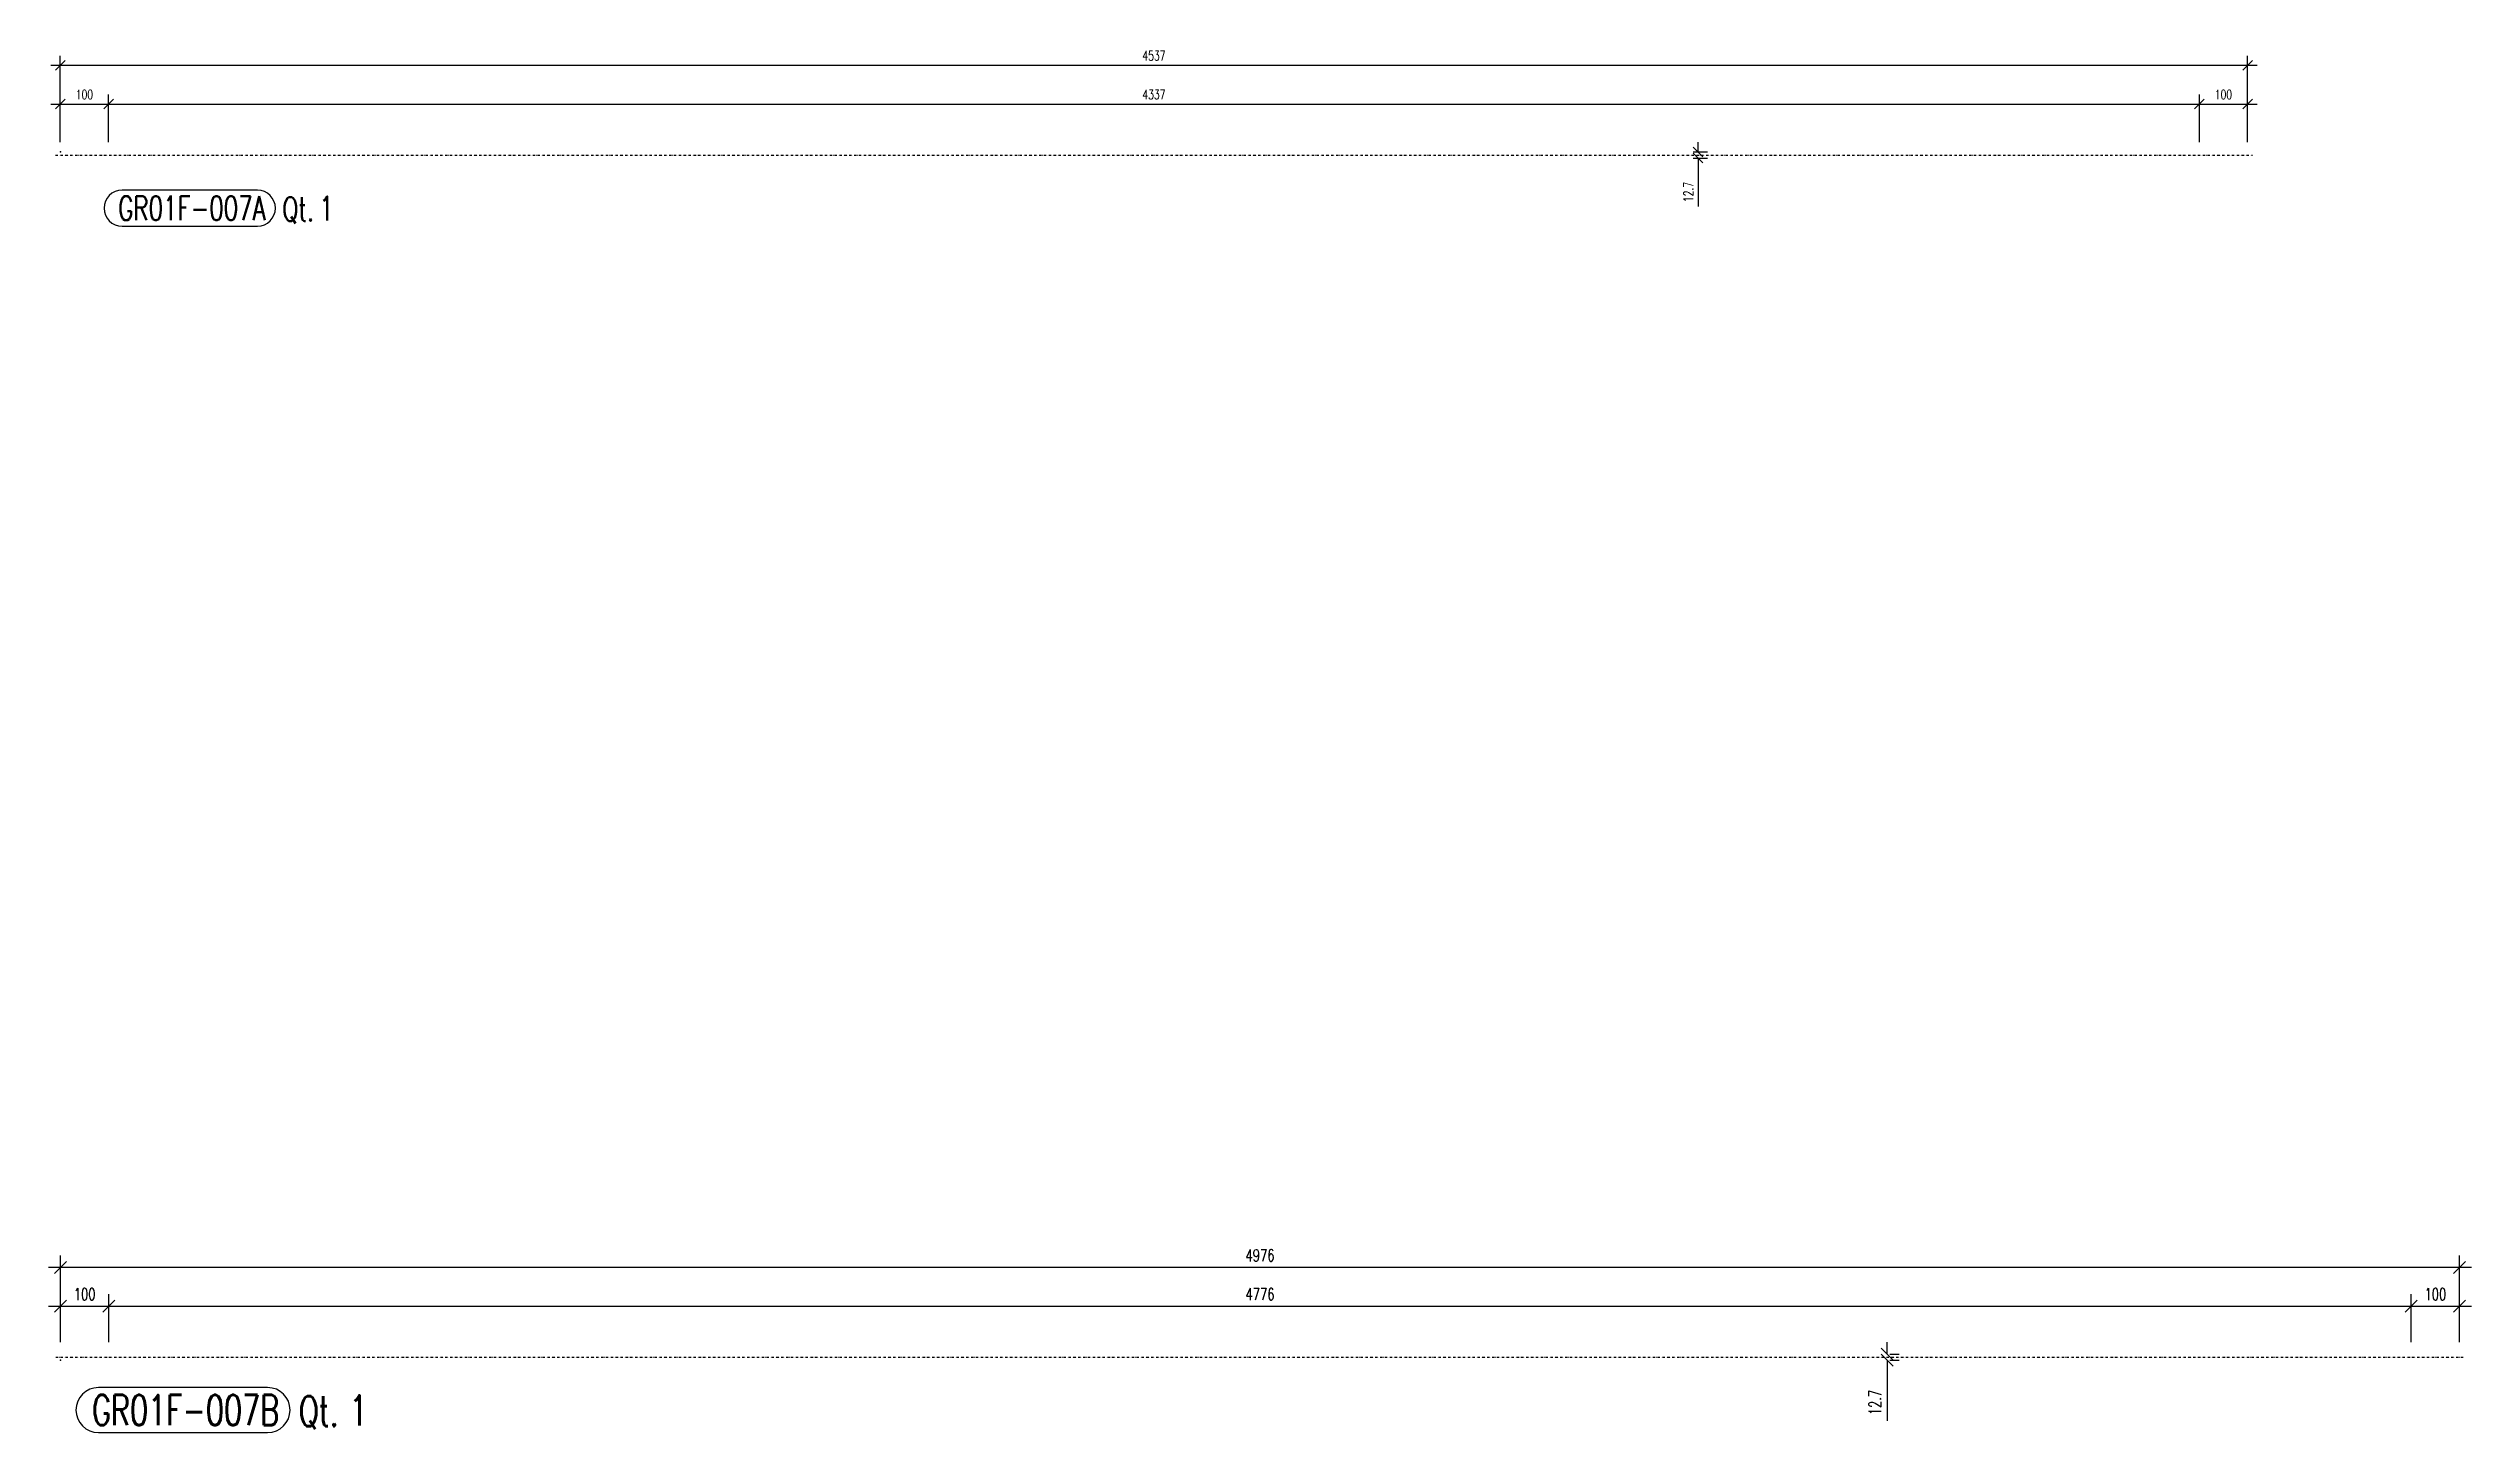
# Model space of a CAD drawing. Extents: x 1190 to 6217, y 6561 to 9433.
import ezdxf
from ezdxf.enums import TextEntityAlignment as Align

# ---------------------------------------------------------------- set-up
doc = ezdxf.new("R2010")
doc.units = 0
doc.header["$LTSCALE"] = 10
doc.header["$MEASUREMENT"] = 0
doc.linetypes.add('DASHDOT', pattern=[1, 0.5, -0.25, 0, -0.25])
doc.linetypes.add('HIDDEN', pattern=[0.375, 0.25, -0.125])
doc.layers.get('0').update_dxf_attribs({"linetype": 'CONTINUOUS'})
doc.layers.get('Defpoints').update_dxf_attribs({"linetype": 'CONTINUOUS'})
for name, color, linetype in [('A', 2, 'DASHDOT'), ('G', 3, 'CONTINUOUS'), ('MARK_QTA', 4, 'CONTINUOUS'), ('MARK_SLOT', 6, 'CONTINUOUS'), ('TR', 6, 'HIDDEN')]:
    doc.layers.add(name, color=color, linetype=linetype)
doc.styles.add('MARK', font='ROMANS', dxfattribs={"width": 0.7})
doc.styles.add('ROMANS', font='romans.shx', dxfattribs={"width": 0.7})
doc.dimstyles.new('1-10', dxfattribs={"dimscale": 10, "dimtxt": 2, "dimasz": 2, "dimexe": 2, "dimexo": 2, "dimgap": 1, "dimtad": 1, "dimdec": 0, "dimzin": 0, "dimdsep": 46, "dimtxsty": 'ROMANS', "dimblk": 'OBLIQUE', "dimcen": 0, "dimdle": 2, "dimclrd": 1, "dimclre": 1, "dimclrt": 4, "dimadec": 0, "dimazin": 0, "dimtfac": 1, "dimtdec": 0, "dimtofl": 0, "dimtmove": 0, "dimatfit": 3, "dimfxl": 1, "dimtfill": 1, "dimtolj": 1, "dimtzin": 0, "dimarcsym": 0})
doc.dimstyles.new('1-12.5', dxfattribs={"dimscale": 12.5, "dimtxt": 2, "dimasz": 2, "dimexe": 2, "dimexo": 2, "dimgap": 1, "dimtad": 1, "dimdec": 0, "dimzin": 0, "dimdsep": 46, "dimtxsty": 'ROMANS', "dimblk": 'OBLIQUE', "dimcen": 0, "dimdle": 2, "dimclrd": 1, "dimclre": 1, "dimclrt": 4, "dimadec": 0, "dimazin": 0, "dimtfac": 1, "dimtdec": 0, "dimtofl": 0, "dimtmove": 0, "dimatfit": 3, "dimfxl": 1, "dimtfill": 1, "dimtolj": 1, "dimtzin": 0, "dimarcsym": 0})

# ---------------------------------------------------------------- blocks, each defined once
blk = doc.blocks.new('M8_PRO')
at = {"layer": 'MARK_SLOT'}
blk.add_lwpolyline([(3.73, 7.47, 1), (3.73, 0), (31.8, 0, 1), (31.8, 7.47)], format="xyb", close=True, dxfattribs=at)
at = {"style": 'MARK', "width": 0.7, "flags": 1}
for tag, p in [('TRA_PEZ', (-2.51, 11.92)), ('TIP_PEZ', (-2.51, 9.24)), ('SUN_LIS', (-2.51, 10.85)), ('PUN_LIS', (-2.51, 11.39)), ('DES_PEZ', (-2.51, 10.31)), ('NOT_PEZ', (-2.51, 9.78)), ('ING_PEZ', (-2.51, 8.71)), ('MCL_PEZ', (-2.51, 8.17)), ('COD_PEZ', (-2.51, 7.64)), ('COS_PEZ', (-2.51, 7.1)), ('DIM_PRO', (-2.51, 6.57))]:
    blk.add_attdef(tag, p, '', height=0.35, dxfattribs=at)
at = {"style": 'MARK', "width": 0.7}
blk.add_attdef('MAR_PEZ', text='', height=5, dxfattribs=at).set_placement((13.59, 3.73), align=Align.MIDDLE)
at = {"layer": 'MARK_QTA', "style": 'MARK', "width": 0.7}
blk.add_text('Qt.', height=5, dxfattribs=at).set_placement((40.29, 3.31), align=Align.MIDDLE)
blk.add_attdef('QTA_PEZ', (44.48, 1.18), '', height=5, dxfattribs=at)
blk = doc.blocks.new('_OBLIQUE')
at = {"color": 0, "linetype": 'ByBlock'}
blk.add_line((-0.5, -0.5), (0.5, 0.5), dxfattribs=at)
blk = doc.blocks.new('*D27')
at = {"color": 1, "lineweight": -2, "transparency": 16777216}
for p, q in [((1194.7, 9317), (1334.7, 9317)), ((1214.7, 9237.8), (1214.7, 9337)), ((1314.7, 9237.8), (1314.7, 9337))]:
    blk.add_line(p, q, dxfattribs=at)
at = {"layer": 'Defpoints', "color": 0, "transparency": 16777216}
for p in [(1314.7, 9317), (1214.7, 9217.8), (1314.7, 9217.8)]:
    blk.add_point(p, dxfattribs=at)
at = {"color": 1, "lineweight": -2, "transparency": 16777216, "xscale": 20, "yscale": 20, "zscale": 20, "rotation": 180}
blk.add_blockref('_OBLIQUE', (1214.7, 9317), dxfattribs=at)
at = {"color": 1, "lineweight": -2, "transparency": 16777216, "xscale": 20, "yscale": 20, "zscale": 20}
blk.add_blockref('_OBLIQUE', (1314.7, 9317), dxfattribs=at)
at = {"color": 4, "transparency": 16777216, "insert": (1264.7, 9337), "char_height": 20, "attachment_point": 5, "style": 'ROMANS', "bg_fill": 3, "box_fill_scale": 1.25, "bg_fill_color": 256, "bg_fill_true_color": 13158600, "bg_fill_transparency": 0}
blk.add_mtext('\\A1;100', dxfattribs=at)
blk = doc.blocks.new('*D28')
at = {"color": 1, "lineweight": -2, "transparency": 16777216}
for p, q in [((1294.7, 9317), (5671.9, 9317)), ((1314.7, 9237.8), (1314.7, 9337)), ((5651.9, 9237.8), (5651.9, 9337))]:
    blk.add_line(p, q, dxfattribs=at)
at = {"layer": 'Defpoints', "color": 0, "transparency": 16777216}
for p in [(5651.9, 9317), (1314.7, 9217.8), (5651.9, 9217.8)]:
    blk.add_point(p, dxfattribs=at)
at = {"color": 1, "lineweight": -2, "transparency": 16777216, "xscale": 20, "yscale": 20, "zscale": 20, "rotation": 180}
blk.add_blockref('_OBLIQUE', (1314.7, 9317), dxfattribs=at)
at = {"color": 1, "lineweight": -2, "transparency": 16777216, "xscale": 20, "yscale": 20, "zscale": 20}
blk.add_blockref('_OBLIQUE', (5651.9, 9317), dxfattribs=at)
at = {"color": 4, "transparency": 16777216, "insert": (3483.3, 9337), "char_height": 20, "attachment_point": 5, "style": 'ROMANS', "bg_fill": 3, "box_fill_scale": 1.25, "bg_fill_color": 256, "bg_fill_true_color": 13158600, "bg_fill_transparency": 0}
blk.add_mtext('\\A1;4337', dxfattribs=at)
blk = doc.blocks.new('*D29')
at = {"color": 1, "lineweight": -2, "transparency": 16777216}
for p, q in [((5631.9, 9317), (5771.9, 9317)), ((5651.9, 9237.8), (5651.9, 9337)), ((5751.9, 9237.8), (5751.9, 9337))]:
    blk.add_line(p, q, dxfattribs=at)
at = {"layer": 'Defpoints', "color": 0, "transparency": 16777216}
for p in [(5751.9, 9317), (5651.9, 9217.8), (5751.9, 9217.8)]:
    blk.add_point(p, dxfattribs=at)
at = {"color": 1, "lineweight": -2, "transparency": 16777216, "xscale": 20, "yscale": 20, "zscale": 20, "rotation": 180}
blk.add_blockref('_OBLIQUE', (5651.9, 9317), dxfattribs=at)
at = {"color": 1, "lineweight": -2, "transparency": 16777216, "xscale": 20, "yscale": 20, "zscale": 20}
blk.add_blockref('_OBLIQUE', (5751.9, 9317), dxfattribs=at)
at = {"color": 4, "transparency": 16777216, "insert": (5701.9, 9337), "char_height": 20, "attachment_point": 5, "style": 'ROMANS', "bg_fill": 3, "box_fill_scale": 1.25, "bg_fill_color": 256, "bg_fill_true_color": 13158600, "bg_fill_transparency": 0}
blk.add_mtext('\\A1;100', dxfattribs=at)
blk = doc.blocks.new('*D30')
at = {"color": 1, "lineweight": -2, "transparency": 16777216}
for p, q in [((1214.7, 9237.8), (1214.7, 9417.5)), ((5751.9, 9237.8), (5751.9, 9417.5)), ((5771.9, 9397.5), (1194.7, 9397.5))]:
    blk.add_line(p, q, dxfattribs=at)
at = {"layer": 'Defpoints', "color": 0, "transparency": 16777216}
for p in [(1214.7, 9397.5), (1214.7, 9217.8), (5751.9, 9217.8)]:
    blk.add_point(p, dxfattribs=at)
at = {"color": 1, "lineweight": -2, "transparency": 16777216, "xscale": 20, "yscale": 20, "zscale": 20, "rotation": 180}
blk.add_blockref('_OBLIQUE', (1214.7, 9397.5), dxfattribs=at)
at = {"color": 1, "lineweight": -2, "transparency": 16777216, "xscale": 20, "yscale": 20, "zscale": 20}
blk.add_blockref('_OBLIQUE', (5751.9, 9397.5), dxfattribs=at)
at = {"color": 4, "transparency": 16777216, "insert": (3483.3, 9417.5), "char_height": 20, "attachment_point": 5, "style": 'ROMANS', "bg_fill": 3, "box_fill_scale": 1.25, "bg_fill_color": 256, "bg_fill_true_color": 13158600, "bg_fill_transparency": 0}
blk.add_mtext('\\A1;4537', dxfattribs=at)
blk = doc.blocks.new('*D31')
at = {"color": 1, "lineweight": -2, "transparency": 16777216}
for p, q in [((1215.1, 6748.5), (1215.1, 6847.8)), ((1315.1, 6748.5), (1315.1, 6847.8)), ((1190.1, 6822.8), (1340.1, 6822.8))]:
    blk.add_line(p, q, dxfattribs=at)
at = {"layer": 'Defpoints', "color": 0, "transparency": 16777216}
for p in [(1215.1, 6723.5), (1315.1, 6723.5)]:
    blk.add_point(p, dxfattribs=at)
at = {"color": 1, "lineweight": -2, "transparency": 16777216, "xscale": 25, "yscale": 25, "zscale": 25, "rotation": 180}
blk.add_blockref('_OBLIQUE', (1215.1, 6822.8), dxfattribs=at)
at = {"color": 1, "lineweight": -2, "transparency": 16777216, "xscale": 25, "yscale": 25, "zscale": 25}
blk.add_blockref('_OBLIQUE', (1315.1, 6822.8), dxfattribs=at)
at = {"color": 4, "transparency": 16777216, "insert": (1265.1, 6847.8), "char_height": 25, "attachment_point": 5, "style": 'ROMANS', "bg_fill": 3, "box_fill_scale": 1.25, "bg_fill_color": 256, "bg_fill_true_color": 13158600, "bg_fill_transparency": 0}
blk.add_mtext('\\A1;100', dxfattribs=at)
at = {"layer": 'Defpoints', "color": 0, "transparency": 16777216}
blk.add_point((1315.1, 6822.8), dxfattribs=at)
blk = doc.blocks.new('*D32')
at = {"color": 1, "lineweight": -2, "transparency": 16777216}
for p, q in [((1315.1, 6748.5), (1315.1, 6847.8)), ((6091.5, 6748.5), (6091.5, 6847.8)), ((1290.1, 6822.8), (6116.5, 6822.8))]:
    blk.add_line(p, q, dxfattribs=at)
at = {"layer": 'Defpoints', "color": 0, "transparency": 16777216}
for p in [(6091.5, 6822.8), (1315.1, 6723.5), (6091.5, 6723.5)]:
    blk.add_point(p, dxfattribs=at)
at = {"color": 1, "lineweight": -2, "transparency": 16777216, "xscale": 25, "yscale": 25, "zscale": 25, "rotation": 180}
blk.add_blockref('_OBLIQUE', (1315.1, 6822.8), dxfattribs=at)
at = {"color": 1, "lineweight": -2, "transparency": 16777216, "xscale": 25, "yscale": 25, "zscale": 25}
blk.add_blockref('_OBLIQUE', (6091.5, 6822.8), dxfattribs=at)
at = {"color": 4, "transparency": 16777216, "insert": (3703.3, 6847.8), "char_height": 25, "attachment_point": 5, "style": 'ROMANS', "bg_fill": 3, "box_fill_scale": 1.25, "bg_fill_color": 256, "bg_fill_true_color": 13158600, "bg_fill_transparency": 0}
blk.add_mtext('\\A1;4776', dxfattribs=at)
blk = doc.blocks.new('*D33')
at = {"color": 1, "lineweight": -2, "transparency": 16777216}
for p, q in [((6091.5, 6748.5), (6091.5, 6847.8)), ((6191.5, 6748.5), (6191.5, 6847.8)), ((6066.5, 6822.8), (6216.5, 6822.8))]:
    blk.add_line(p, q, dxfattribs=at)
at = {"layer": 'Defpoints', "color": 0, "transparency": 16777216}
for p in [(6091.5, 6723.5), (6191.5, 6723.5)]:
    blk.add_point(p, dxfattribs=at)
at = {"color": 1, "lineweight": -2, "transparency": 16777216, "xscale": 25, "yscale": 25, "zscale": 25, "rotation": 180}
blk.add_blockref('_OBLIQUE', (6091.5, 6822.8), dxfattribs=at)
at = {"color": 1, "lineweight": -2, "transparency": 16777216, "xscale": 25, "yscale": 25, "zscale": 25}
blk.add_blockref('_OBLIQUE', (6191.5, 6822.8), dxfattribs=at)
at = {"color": 4, "transparency": 16777216, "insert": (6141.5, 6847.8), "char_height": 25, "attachment_point": 5, "style": 'ROMANS', "bg_fill": 3, "box_fill_scale": 1.25, "bg_fill_color": 256, "bg_fill_true_color": 13158600, "bg_fill_transparency": 0}
blk.add_mtext('\\A1;100', dxfattribs=at)
at = {"layer": 'Defpoints', "color": 0, "transparency": 16777216}
blk.add_point((6191.5, 6822.8), dxfattribs=at)
blk = doc.blocks.new('*D34')
at = {"color": 1, "lineweight": -2, "transparency": 16777216}
for p, q in [((6216.5, 6903.3), (1190.1, 6903.3)), ((1215.1, 6748.5), (1215.1, 6928.3)), ((6191.5, 6748.5), (6191.5, 6928.3))]:
    blk.add_line(p, q, dxfattribs=at)
at = {"layer": 'Defpoints', "color": 0, "transparency": 16777216}
for p in [(1215.1, 6903.3), (1215.1, 6723.5), (6191.5, 6723.5)]:
    blk.add_point(p, dxfattribs=at)
at = {"color": 1, "lineweight": -2, "transparency": 16777216, "xscale": 25, "yscale": 25, "zscale": 25, "rotation": 180}
blk.add_blockref('_OBLIQUE', (1215.1, 6903.3), dxfattribs=at)
at = {"color": 1, "lineweight": -2, "transparency": 16777216, "xscale": 25, "yscale": 25, "zscale": 25}
blk.add_blockref('_OBLIQUE', (6191.5, 6903.3), dxfattribs=at)
at = {"color": 4, "transparency": 16777216, "insert": (3703.3, 6928.3), "char_height": 25, "attachment_point": 5, "style": 'ROMANS', "bg_fill": 3, "box_fill_scale": 1.25, "bg_fill_color": 256, "bg_fill_true_color": 13158600, "bg_fill_transparency": 0}
blk.add_mtext('\\A1;4976', dxfattribs=at)
blk = doc.blocks.new('*D35')
at = {"color": 1, "lineweight": -2, "transparency": 16777216}
for p, q in [((4602, 9217.8), (4631.9, 9217.8)), ((4602, 9205.1), (4631.9, 9205.1)), ((4611.9, 9217.8), (4611.9, 9237.8)), ((4611.9, 9205.1), (4611.9, 9104.4))]:
    blk.add_line(p, q, dxfattribs=at)
at = {"layer": 'Defpoints', "color": 0, "transparency": 16777216}
for p in [(4582, 9217.8), (4582, 9205.1), (4611.9, 9205.1)]:
    blk.add_point(p, dxfattribs=at)
at = {"color": 1, "lineweight": -2, "transparency": 16777216, "xscale": 20, "yscale": 20, "zscale": 20}
for p, rotation in [((4611.9, 9217.8), 270), ((4611.9, 9205.1), 90)]:
    blk.add_blockref('_OBLIQUE', p, dxfattribs=dict(at, rotation=rotation))
at = {"color": 4, "transparency": 16777216, "insert": (4591.9, 9134.7), "char_height": 20, "attachment_point": 5, "rotation": 90, "style": 'ROMANS', "bg_fill": 3, "box_fill_scale": 1.25, "bg_fill_color": 256, "bg_fill_true_color": 13158600, "bg_fill_transparency": 0}
blk.add_mtext('\\A1;12.7', dxfattribs=at)
blk = doc.blocks.new('*D36')
at = {"color": 1, "lineweight": -2, "transparency": 16777216}
for p, q in [((5004, 6723.5), (5004, 6748.5)), ((5004, 6710.8), (5004, 6585)), ((5009.5, 6723.5), (5029, 6723.5)), ((5009.5, 6710.8), (5029, 6710.8))]:
    blk.add_line(p, q, dxfattribs=at)
at = {"layer": 'Defpoints', "color": 0, "transparency": 16777216}
for p in [(4984.5, 6723.5), (4984.5, 6710.8), (5004, 6710.8)]:
    blk.add_point(p, dxfattribs=at)
at = {"color": 1, "lineweight": -2, "transparency": 16777216, "xscale": 25, "yscale": 25, "zscale": 25}
for p, rotation in [((5004, 6723.5), 270), ((5004, 6710.8), 90)]:
    blk.add_blockref('_OBLIQUE', p, dxfattribs=dict(at, rotation=rotation))
at = {"color": 4, "transparency": 16777216, "insert": (4979, 6622.9), "char_height": 25, "attachment_point": 5, "rotation": 90, "style": 'ROMANS', "bg_fill": 3, "box_fill_scale": 1.25, "bg_fill_color": 256, "bg_fill_true_color": 13158600, "bg_fill_transparency": 0}
blk.add_mtext('\\A1;12.7', dxfattribs=at)

msp = doc.modelspace()

# ---------------------------------------------------------------- linework, layer by layer
at = {"layer": 'A'}
for p, q in [((1204.75, 9211.42), (5761.9, 9211.42)), ((1205.08, 6717.16), (6201.51, 6717.16))]:
    msp.add_line(p, q, dxfattribs=at)
for p in [(1214.75, 9217.77), (1215.08, 6710.81)]:
    msp.add_point(p, dxfattribs=at)
at = {"layer": 'G'}
for p in [(1214.75, 9217.77), (1215.08, 6710.81)]:
    msp.add_point(p, dxfattribs=at)
at = {"layer": 'TR'}
for p in [(1214.75, 9217.77), (1215.08, 6710.81)]:
    msp.add_point(p, dxfattribs=at)

# ---------------------------------------------------------------- block references
ref = msp.add_blockref('M8_PRO', (1305.45, 9063.8), dxfattribs=dict(xscale=10, yscale=10, zscale=10))
ref.add_attrib('MAR_PEZ', 'GR01F-007A', dxfattribs={"height": 50, "style": 'MARK', "width": 0.7}).set_placement((1487.72, 9101.15), align=Align.MIDDLE)
ref.add_attrib('QTA_PEZ', '1', (1751.77, 9075.59), dxfattribs={"layer": 'MARK_QTA', "height": 50, "style": 'MARK', "width": 0.7})
ref = msp.add_blockref('M8_PRO', (1247.17, 6560.64), dxfattribs=dict(xscale=12.5, yscale=12.5, zscale=12.5))
ref.add_attrib('MAR_PEZ', 'GR01F-007B', dxfattribs={"height": 62.5, "style": 'MARK', "width": 0.7}).set_placement((1474.57, 6607.32), align=Align.MIDDLE)
ref.add_attrib('QTA_PEZ', '1', (1814.57, 6575.38), dxfattribs={"layer": 'MARK_QTA', "height": 62.5, "style": 'MARK', "width": 0.7})

# ---------------------------------------------------------------- next in the draw order: dimensions: what is measured, and where the dimension line sits
for base, p1, p2, dimstyle, picture, middle in [((1314.75, 9317.03), (1214.75, 9217.77), (1314.75, 9217.77), '1-10', '*D27', (1264.75, 9337.03)), ((1315.08, 6822.77), (1215.08, 6723.51), (1315.08, 6723.51), '1-12.5', '*D31', (1265.08, 6847.77))]:
    dim = msp.add_linear_dim(base=base, p1=p1, p2=p2, dimstyle=dimstyle)
    dim.commit()
    dim.dimension.update_dxf_attribs({"geometry": picture, "text_midpoint": middle})

# ---------------------------------------------------------------- next in the draw order: dimensions: what is measured, and where the dimension line sits
dim = msp.add_linear_dim(base=(5651.9, 9317.03), p1=(1314.75, 9217.77), p2=(5651.9, 9217.77), dimstyle='1-10', override={"dimtmove": 1})
dim.commit()
dim.dimension.update_dxf_attribs({"geometry": '*D28', "text_midpoint": (3483.32, 9337.03)})
dim = msp.add_linear_dim(base=(6091.51, 6822.77), p1=(1315.08, 6723.51), p2=(6091.51, 6723.51), dimstyle='1-12.5')
dim.commit()
dim.dimension.update_dxf_attribs({"geometry": '*D32', "text_midpoint": (3703.29, 6847.77)})

# ---------------------------------------------------------------- next in the draw order: dimensions: what is measured, and where the dimension line sits
dim = msp.add_linear_dim(base=(5751.9, 9317.03), p1=(5651.9, 9217.77), p2=(5751.9, 9217.77), dimstyle='1-10', override={"dimtmove": 1})
dim.commit()
dim.dimension.update_dxf_attribs({"geometry": '*D29', "text_midpoint": (5701.9, 9337.03)})
dim = msp.add_linear_dim(base=(6191.51, 6822.77), p1=(6091.51, 6723.51), p2=(6191.51, 6723.51), dimstyle='1-12.5')
dim.commit()
dim.dimension.update_dxf_attribs({"geometry": '*D33', "text_midpoint": (6141.51, 6847.77)})

# ---------------------------------------------------------------- next in the draw order: dimensions: what is measured, and where the dimension line sits
for base, p1, p2, dimstyle, picture, middle in [((1214.75, 9397.54), (5751.9, 9217.77), (1214.75, 9217.77), '1-10', '*D30', (3483.32, 9417.54)), ((1215.08, 6903.29), (6191.51, 6723.51), (1215.08, 6723.51), '1-12.5', '*D34', (3703.29, 6928.29))]:
    dim = msp.add_linear_dim(base=base, p1=p1, p2=p2, dimstyle=dimstyle)
    dim.commit()
    dim.dimension.update_dxf_attribs({"geometry": picture, "text_midpoint": middle})

# ---------------------------------------------------------------- next in the draw order: dimensions: what is measured, and where the dimension line sits
for base, p1, p2, dimstyle, picture, middle in [((4611.92, 9205.07), (4581.98, 9217.77), (4581.98, 9205.07), '1-10', '*D35', (4591.92, 9134.74)), ((5004.03, 6710.81), (4984.5, 6723.51), (4984.5, 6710.81), '1-12.5', '*D36', (4979.03, 6622.9))]:
    dim = msp.add_linear_dim(base=base, p1=p1, p2=p2, angle=90, dimstyle=dimstyle, override={"dimdec": 1})
    dim.commit()
    dim.dimension.update_dxf_attribs({"geometry": picture, "text_midpoint": middle})

doc.saveas('drawing.dxf')
